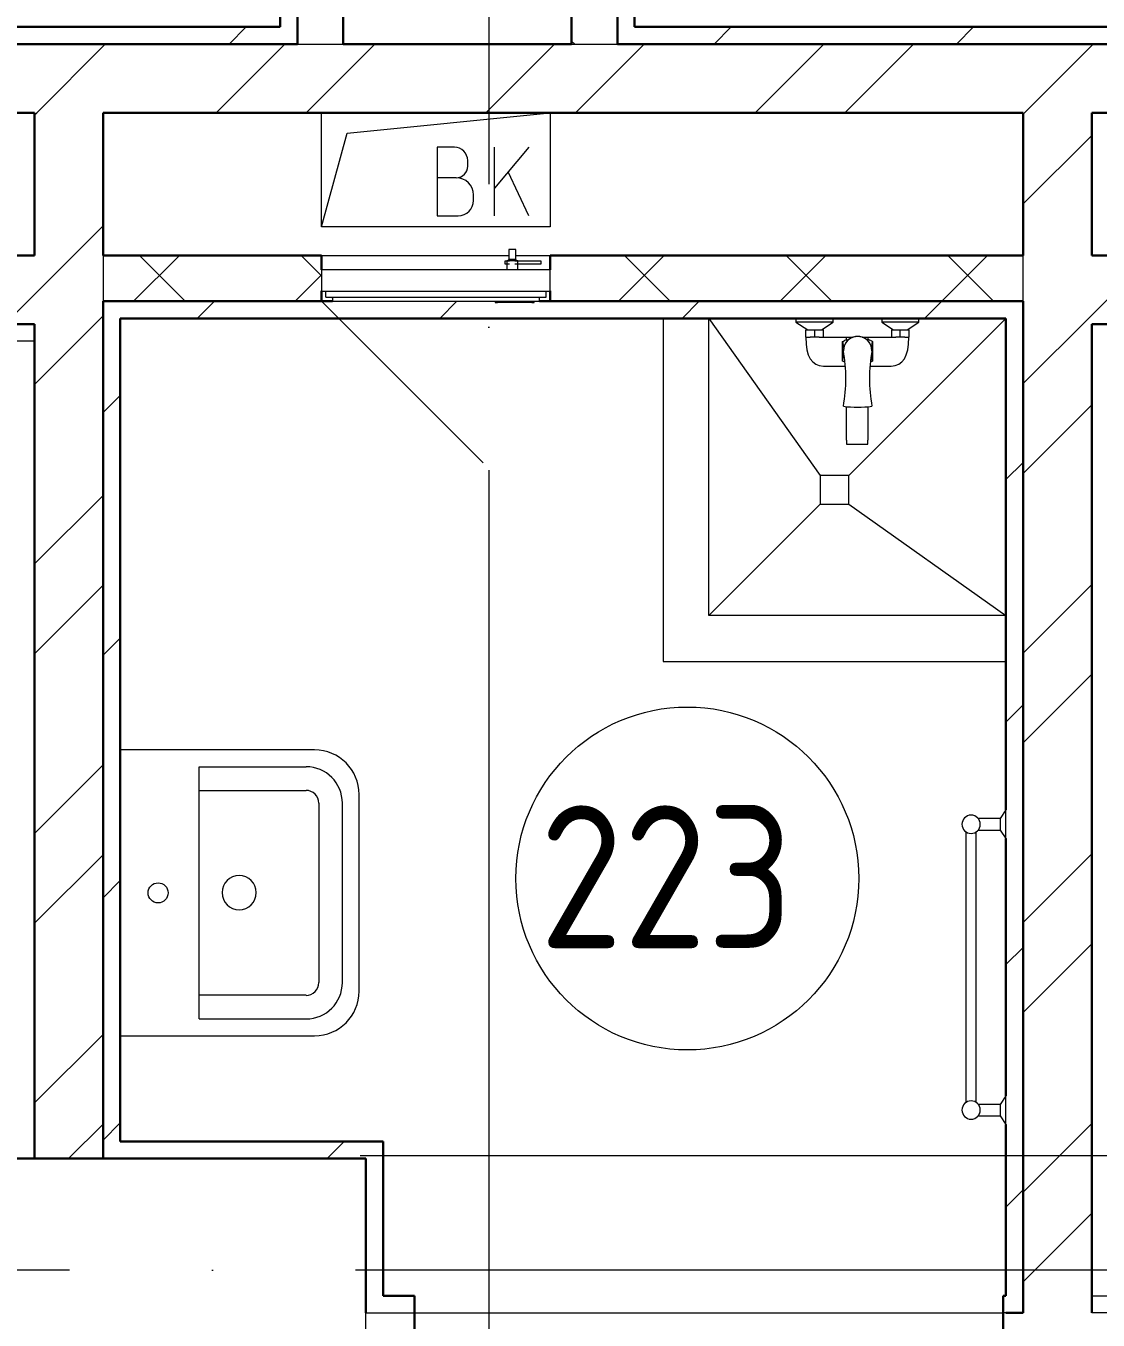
# Model space of a CAD drawing. Header units: millimetres. Extents: x -586848 to 520591, y -385801 to 675781.
# Drawn here: x 149663 to 151540, y 622584 to 624848 of the extents above; entities that cross this region are included whole.
import ezdxf

# ---------------------------------------------------------------- set-up
doc = ezdxf.new("R2010")
doc.units = ezdxf.units.MM
doc.linetypes.add('ADSK_Линия сетки', pattern=[25, 20, -2.5, 0, -2.5])
doc.linetypes.add('ADSK_Сверху', pattern=[450, 300, -150])
for name, color, linetype, lineweight in [('Линии', 7, 'Continuous', 9), ('Марки помещений', 252, 'Continuous', 20), ('Обобщенные модели', 252, 'Continuous', 18), ('Оборудование', 8, 'Continuous', 18), ('Оси', 252, 'Continuous', 9), ('Перекрытие', 252, 'Continuous', 18), ('Сантехника', 252, 'Continuous', 9), ('Стены внутренние', 7, 'Continuous', 18), ('Стены наружные', 7, 'Continuous', 18), ('Стены штриховка', 7, 'Continuous', 9)]:
    doc.layers.add(name, color=color, linetype=linetype, lineweight=lineweight)
doc.styles.add('GOST Common_2', font='', dxfattribs={"width": 0.9, "height": 250})
doc.styles.get('GOST Common_2').set_extended_font_data('GOST type B')

# ---------------------------------------------------------------- blocks, each defined once
blk = doc.blocks.new('2 этаж')
at = {"color": 251, "lineweight": 18, "true_color": 0x636466}
for p, q in [((150983.5, -8214.3), (150983.5, -8014.3)), ((151028.1, -8050.1), (151383.5, -8014.3)), ((151383.5, -8014.3), (151383.5, -8214.3)), ((150983.5, -8214.3), (151028.1, -8050.1)), ((151215.8, -8074.7), (151185.8, -8074.7)), ((151185.8, -8074.7), (151185.8, -8194.7)), ((151345.8, -8074.7), (151285.8, -8146.2)), ((151285.8, -8194.7), (151285.8, -8074.7)), ((151239.1, -8108), (151239.1, -8098)), ((151219.1, -8128), (151185.8, -8128)), ((151345.8, -8194.7), (151309.8, -8117.6)), ((151249.1, -8168), (151249.1, -8158)), ((151185.8, -8194.7), (151222.5, -8194.7)), ((151383.5, -8214.3), (150983.5, -8214.3))]:
    blk.add_line(p, q, dxfattribs=at)
for centre, radius, start, end in [((151215.8, -8098), 23.3, 0, 90), ((151219.1, -8108), 20, 270, 0), ((151219.1, -8158), 30, 0, 90), ((151222.5, -8168), 26.7, 270, 0)]:
    blk.add_arc(centre, radius, start, end, dxfattribs=at)
at = {"layer": 'Линии', "color": 251, "linetype": 'ADSK_Сверху', "ltscale": 100, "true_color": 0x636466}
blk.add_line((161881, -9839.3), (151051.1, -9839.3), dxfattribs=at)
at = {"layer": 'Марки помещений', "color": 251, "true_color": 0x636466}
blk.add_circle((151623.4, -9354.1), 300, dxfattribs=at)
at = {"layer": 'Обобщенные модели', "color": 251, "true_color": 0x636466}
for p, q in [((151581, -8374.3), (151581, -8974.3)), ((151661, -8894.3), (151661, -8374.3)), ((151661, -8374.3), (151856, -8649.3)), ((152181, -8374.3), (151906, -8649.3)), ((151906, -8649.3), (151856, -8649.3)), ((151856, -8649.3), (151856, -8699.3)), ((151906, -8699.3), (151906, -8649.3)), ((151661, -8894.3), (151856, -8699.3)), ((151856, -8699.3), (151906, -8699.3)), ((151906, -8699.3), (152181, -8894.3)), ((152181, -8894.3), (151661, -8894.3)), ((151581, -8974.3), (152181, -8974.3)), ((150971, -9129.2), (150631, -9129.2)), ((150769, -9158.7), (150956.2, -9158.7)), ((150769, -9599.8), (150769, -9158.7)), ((150769, -9200), (150956.2, -9200)), ((151049, -9379.2), (151049, -9207.2)), ((150978.4, -9222.2), (150978.4, -9536.3)), ((151019.7, -9222.2), (151019.7, -9536.3)), ((151049, -9551.3), (151049, -9379.2)), ((150956.2, -9558.5), (150769, -9558.5)), ((150769, -9599.8), (150956.2, -9599.8)), ((150631, -9629.3), (150971, -9629.3))]:
    blk.add_line(p, q, dxfattribs=at)
blk.add_circle((150697.3, -9379.3), 17.5, dxfattribs=at)
at = {"layer": 'Обобщенные модели', "color": 251, "lineweight": 9, "true_color": 0x636466}
for centre, radius, start, end in [((151921.5, -8430.7), 24.9, 0, 180), ((151624.2, -8479.3), 276.6, 349.8828, 10.1172), ((152218.7, -8479.3), 276.6, 169.8828, 190.1172), ((151921.5, -8343.6), 186, 262.307, 277.693)]:
    blk.add_arc(centre, radius, start, end, dxfattribs=at)
at = {"layer": 'Обобщенные модели', "color": 251, "true_color": 0x636466}
for centre, radius, start, end in [((150971, -9207.2), 78, 0, 90), ((150956.2, -9222.2), 63.6, 0, 90), ((150956.2, -9222.2), 22.3, 0, 90), ((150839.2, -9378.8), 30, 90, 270), ((150839.2, -9378.8), 30, 270, 90), ((150956.2, -9536.3), 63.6, 270, 0), ((150956.2, -9536.3), 22.3, 270, 0), ((150971, -9551.3), 78, 270, 0)]:
    blk.add_arc(centre, radius, start, end, dxfattribs=at)
at = {"layer": 'Обобщенные модели', "color": 251, "lineweight": 9, "true_color": 0x636466}
for points, knots in [([(151899.2, -8419.6), (151899, -8420), (151898.6, -8420.8), (151898.2, -8421.9), (151897.9, -8422.6), (151897.9, -8422.8)], [0.71428571, 0.71428571, 0.71428571, 0.71428571, 0.75, 0.78571429, 0.80227909, 0.80227909, 0.80227909, 0.80227909]), ([(151902.2, -8415), (151901.9, -8415.3), (151901.4, -8416), (151900.9, -8416.7), (151900.7, -8417)], [0.57142857, 0.57142857, 0.57142857, 0.57142857, 0.60714286, 0.63719083, 0.63719083, 0.63719083, 0.63719083]), ([(151907.8, -8409.9), (151907.6, -8410.1), (151907.1, -8410.4), (151906.5, -8410.8), (151905.9, -8411.2), (151905.4, -8411.7), (151905, -8412), (151904.8, -8412.2), (151904.7, -8412.3)], [0.365798, 0.365798, 0.365798, 0.365798, 0.3928571, 0.4107143, 0.4285714, 0.4464286, 0.4642857, 0.4733784, 0.4733784, 0.4733784, 0.4733784]), ([(151913.6, -8407.1), (151913.4, -8407.2), (151912.8, -8407.4), (151911.9, -8407.7), (151911.1, -8408.1), (151910.7, -8408.3), (151910.5, -8408.4)], [0.1967317, 0.1967317, 0.1967317, 0.1967317, 0.21428571, 0.25, 0.26785714, 0.28571429, 0.28571429, 0.28571429, 0.28571429]), ([(151921.5, -8405.8), (151920.5, -8405.8), (151919, -8405.9), (151917.1, -8406.2), (151916.1, -8406.4), (151915.7, -8406.5)], [0, 0, 0, 0, 0.0714286, 0.1071429, 0.1428571, 0.1428571, 0.1428571, 0.1428571]), ([(151927.3, -8406.5), (151926.8, -8406.4), (151925.9, -8406.2), (151923.9, -8405.9), (151922.5, -8405.8), (151921.5, -8405.8)], [0.8571429, 0.8571429, 0.8571429, 0.8571429, 0.8928571, 0.9285714, 1, 1, 1, 1]), ([(151932.5, -8408.4), (151932.3, -8408.3), (151931.9, -8408.1), (151931, -8407.7), (151930.2, -8407.4), (151929.5, -8407.2), (151929.3, -8407.1)], [0.71428571, 0.71428571, 0.71428571, 0.71428571, 0.73214286, 0.75, 0.78571429, 0.8032683, 0.8032683, 0.8032683, 0.8032683]), ([(151938.2, -8412.3), (151938.2, -8412.2), (151937.8, -8411.9), (151937.2, -8411.4), (151936.5, -8410.8), (151935.8, -8410.4), (151935.4, -8410.1), (151935.1, -8409.9)], [0.5266216, 0.5266216, 0.5266216, 0.5266216, 0.5357143, 0.5714286, 0.5892857, 0.6071429, 0.634202, 0.634202, 0.634202, 0.634202]), ([(151942.2, -8417), (151942, -8416.7), (151941.6, -8416), (151941, -8415.3), (151940.8, -8415)], [0.36280917, 0.36280917, 0.36280917, 0.36280917, 0.39285714, 0.42857143, 0.42857143, 0.42857143, 0.42857143]), ([(151945.1, -8422.8), (151945, -8422.6), (151944.8, -8421.9), (151944.3, -8420.8), (151943.9, -8420), (151943.7, -8419.6)], [0.19772091, 0.19772091, 0.19772091, 0.19772091, 0.21428571, 0.25, 0.28571429, 0.28571429, 0.28571429, 0.28571429])]:
    blk.add_open_spline(points, degree=3, knots=knots, dxfattribs=at)
for points in [[(151897.3, -8424.9), (151896.8, -8426.8), (151896.6, -8428.7), (151896.6, -8430.7)], [(151946.4, -8430.7), (151946.4, -8428.7), (151946.1, -8426.8), (151945.7, -8424.9)]]:
    blk.add_open_spline(points, degree=3, dxfattribs=at)
at = {"layer": 'Оборудование', "color": 251, "true_color": 0x636466}
for p, q in [((151310.8, -8253.9), (151310.8, -8271.4)), ((151323.1, -8253.9), (151310.8, -8253.9)), ((151323.1, -8271.4), (151323.1, -8253.9)), ((151312.1, -8273.9), (151303.9, -8273.9)), ((151303.9, -8273.9), (151303.9, -8278.9)), ((151303.9, -8278.9), (151312.1, -8278.9)), ((151307.3, -8273.3), (151307.3, -8289.3)), ((151326.6, -8273.3), (151307.3, -8273.3)), ((151310.8, -8271.4), (151308.9, -8273.3)), ((151323.1, -8271.4), (151310.8, -8271.4)), ((151367.6, -8273.9), (151321.8, -8273.9)), ((151321.8, -8278.9), (151367.6, -8278.9)), ((151325, -8273.3), (151323.1, -8271.4)), ((151326.6, -8289.3), (151326.6, -8273.3)), ((151367.6, -8278.9), (151367.6, -8273.9)), ((150983.5, -8289.3), (150983.5, -8325.6)), ((151383.5, -8289.3), (150983.5, -8289.3)), ((151383.5, -8325.6), (151383.5, -8289.3)), ((150984.4, -8326.6), (151382.6, -8326.6)), ((150990.5, -8326.6), (150990.5, -8336.3)), ((151376.5, -8336.3), (151376.5, -8326.6)), ((150983.5, -8344.3), (151266.3, -8627.1)), ((150991.4, -8337.3), (151375.5, -8337.3)), ((151002.5, -8338.8), (151002.5, -8344.3)), ((151002.5, -8344.3), (151364.5, -8344.3)), ((151287, -8344.3), (151287, -8346.3)), ((151287, -8346.3), (151291, -8346.3)), ((151351.5, -8346.3), (151291, -8346.3)), ((151351.5, -8346.3), (151355.5, -8346.3)), ((151355.5, -8346.3), (151355.5, -8344.3)), ((151364.5, -8344.3), (151364.5, -8338.8))]:
    blk.add_line(p, q, dxfattribs=at)
for points, knots in [([(150983.5, -8325.6), (150983.5, -8325.7), (150983.5, -8325.9), (150983.6, -8326.1), (150983.7, -8326.3), (150983.9, -8326.4), (150984, -8326.5), (150984.2, -8326.5), (150984.3, -8326.6), (150984.4, -8326.6)], [-1, -1, -1, -1, -0.833333, -0.666667, -0.5, -0.333333, -0.25, -0.166667, 0, 0, 0, 0]), ([(151382.6, -8326.6), (151382.6, -8326.6), (151382.8, -8326.5), (151382.9, -8326.5), (151383.1, -8326.4), (151383.2, -8326.3), (151383.4, -8326.1), (151383.5, -8325.9), (151383.5, -8325.7), (151383.5, -8325.6)], [0, 0, 0, 0, 0.166667, 0.25, 0.333333, 0.5, 0.666667, 0.833333, 1, 1, 1, 1]), ([(150990.5, -8336.3), (150990.5, -8336.4), (150990.5, -8336.5), (150990.6, -8336.8), (150990.7, -8336.9), (150990.8, -8337), (150990.9, -8337.1), (150991.1, -8337.2), (150991.2, -8337.2), (150991.3, -8337.3), (150991.4, -8337.3)], [-1, -1, -1, -1, -0.833333, -0.666667, -0.541667, -0.416667, -0.333333, -0.25, -0.166667, 0, 0, 0, 0]), ([(151000.9, -8337.3), (151001.1, -8337.3), (151001.3, -8337.3), (151001.5, -8337.4), (151001.7, -8337.5), (151001.9, -8337.6), (151002, -8337.7), (151002.2, -8337.9), (151002.3, -8338), (151002.4, -8338.2), (151002.4, -8338.5), (151002.5, -8338.7), (151002.5, -8338.8)], [-1, -1, -1, -1, -0.833333, -0.75, -0.666667, -0.583333, -0.5, -0.416667, -0.333333, -0.25, -0.166667, 0, 0, 0, 0]), ([(151364.5, -8338.8), (151364.5, -8338.7), (151364.5, -8338.5), (151364.6, -8338.2), (151364.7, -8338), (151364.8, -8337.9), (151364.9, -8337.7), (151365.1, -8337.6), (151365.2, -8337.5), (151365.4, -8337.4), (151365.7, -8337.3), (151365.9, -8337.3), (151366, -8337.3)], [0, 0, 0, 0, 0.166667, 0.25, 0.333333, 0.416667, 0.5, 0.583333, 0.666667, 0.75, 0.833333, 1, 1, 1, 1]), ([(151375.5, -8337.3), (151375.6, -8337.3), (151375.7, -8337.2), (151375.9, -8337.2), (151376, -8337.1), (151376.1, -8337), (151376.2, -8336.9), (151376.4, -8336.8), (151376.5, -8336.5), (151376.5, -8336.4), (151376.5, -8336.3)], [0, 0, 0, 0, 0.166667, 0.25, 0.333333, 0.416667, 0.541667, 0.666667, 0.833333, 1, 1, 1, 1])]:
    blk.add_open_spline(points, degree=3, knots=knots, dxfattribs=at)
at = {"layer": 'Оси', "color": 251, "linetype": 'ADSK_Линия сетки', "ltscale": 100, "true_color": 0x636466}
for p, q in [((151276, -1139.3), (151276, -30995.4)), ((170543.3, -10039.3), (93565.9, -10039.3))]:
    blk.add_line(p, q, dxfattribs=at)
at = {"layer": 'Перекрытие', "color": 251, "ltscale": 100, "true_color": 0x636466}
for p, q in [((150983.5, -8214.3), (150983.5, -8014.3)), ((151383.5, -8014.3), (151383.5, -8214.3)), ((151383.5, -8214.3), (150983.5, -8214.3)), ((151146, -10114.3), (152176, -10114.3))]:
    blk.add_line(p, q, dxfattribs=at)
at = {"layer": 'Сантехника', "color": 251, "true_color": 0x636466}
for p, q in [((151813.5, -8374.3), (151813.5, -8380.6)), ((151878.5, -8380.6), (151878.5, -8374.3)), ((151963.5, -8374.3), (151963.5, -8380.6)), ((152028.5, -8380.6), (152028.5, -8374.3)), ((151813.5, -8380.6), (151834, -8394.3)), ((151878.5, -8380.6), (151813.5, -8380.6)), ((151831, -8394.3), (151846, -8394.3)), ((151831, -8407.3), (151831, -8394.3)), ((151846, -8394.3), (151861, -8394.3)), ((151846, -8394.3), (151846, -8407.3)), ((151858, -8394.3), (151878.5, -8380.6)), ((151861, -8394.3), (151861, -8407.3)), ((151963.5, -8380.6), (151984, -8394.3)), ((152028.5, -8380.6), (151963.5, -8380.6)), ((151981, -8394.2), (151996, -8394.2)), ((151981, -8407.3), (151981, -8394.2)), ((151996, -8394.2), (152011, -8394.2)), ((151996, -8407.3), (151996, -8394.2)), ((152008, -8394.3), (152028.5, -8380.6)), ((152011, -8394.2), (152011, -8407.3)), ((151830.8, -8407.3), (151838.1, -8407.3)), ((151846, -8407.3), (151838.1, -8407.3)), ((151853.9, -8407.3), (151846, -8407.3)), ((151853.9, -8407.3), (151901.8, -8407.3)), ((151895.1, -8448.9), (151895.1, -8414.9)), ((151895.1, -8414.9), (151897, -8427.6)), ((151901.8, -8412.6), (151901.8, -8407.3)), ((151901.8, -8407.3), (151913.6, -8407.3)), ((151929.3, -8407.3), (151939, -8407.3)), ((151939, -8407.3), (151939, -8411.6)), ((151939, -8407.3), (151988.1, -8407.3)), ((151945.6, -8425.1), (151947.5, -8414.9)), ((151947.5, -8414.9), (151947.5, -8448.9)), ((151996, -8407.3), (151988.1, -8407.3)), ((152003.9, -8407.3), (151996, -8407.3)), ((152003.9, -8407.3), (152010.9, -8407.3)), ((151895.1, -8448.9), (151897, -8435.2)), ((151947.5, -8448.9), (151945.7, -8438.1)), ((151861.6, -8457.5), (151898.9, -8457.5)), ((151944, -8457.5), (151980.1, -8457.5)), ((151901.8, -8587), (151901.8, -8528.3)), ((151939, -8528.4), (151939, -8587)), ((151901.8, -8587), (151901.8, -8594.3)), ((151901.8, -8594.3), (151939, -8594.3)), ((151939, -8594.3), (151939, -8587)), ((152181, -9234.3), (152171, -9249.3)), ((152181, -9234.3), (152171, -9249.3)), ((152181, -9284.3), (152181, -9234.3)), ((152171, -9249.3), (152132.5, -9249.3)), ((152171, -9249.3), (152171, -9269.3)), ((152111, -9271.9), (152111, -9746.6)), ((152129, -9746.2), (152129, -9271.9)), ((152132.5, -9269.3), (152171, -9269.3)), ((152171, -9269.3), (152181, -9284.3)), ((152181, -9734.3), (152171, -9749.3)), ((152181, -9734.3), (152171, -9749.3)), ((152181, -9784.3), (152181, -9734.3)), ((152171, -9749.3), (152132.5, -9749.3)), ((152171, -9749.3), (152171, -9769.3)), ((152132.5, -9769.3), (152171, -9769.3)), ((152171, -9769.3), (152181, -9784.3))]:
    blk.add_line(p, q, dxfattribs=at)
for centre, start, end in [((152120, -9259.3), 90, 270), ((152120, -9259.3), 270, 90), ((152120, -9759.3), 90, 270), ((152120, -9759.3), 270, 90)]:
    blk.add_arc(centre, 16, start, end, dxfattribs=at)
for points in [[(151830.8, -8407.3), (151830.8, -8440.8), (151841.1, -8457.5), (151861.6, -8457.5)], [(151895.1, -8414.9), (151896.2, -8414.2), (151897.3, -8413.6), (151898.4, -8413)], [(151899.2, -8412.5), (151900.1, -8412.1), (151900.9, -8411.7), (151901.8, -8411.3)], [(151901.8, -8412.6), (151903.9, -8411.3), (151906.1, -8410.3), (151908.5, -8409.5)], [(151935.3, -8410), (151936.5, -8410.4), (151937.8, -8411), (151939, -8411.6)], [(151939, -8410.6), (151940.2, -8411.1), (151941.4, -8411.6), (151942.6, -8412.2)], [(151943.4, -8412.5), (151944.9, -8413.3), (151946.3, -8414), (151947.5, -8414.9)], [(151980.1, -8457.5), (152000.6, -8457.5), (152010.9, -8440.8), (152010.9, -8407.3)], [(151898.4, -8450.8), (151897.3, -8450.2), (151896.2, -8449.6), (151895.1, -8448.9)], [(151947.5, -8448.9), (151946.6, -8449.5), (151945.7, -8450.1), (151944.7, -8450.6)], [(152135.9, -9257.5), (152135.8, -9256.9), (152135.7, -9256.3), (152135.6, -9255.8)], [(152135.9, -9757.5), (152135.8, -9756.9), (152135.7, -9756.3), (152135.6, -9755.8)]]:
    blk.add_open_spline(points, degree=3, dxfattribs=at)
for points, knots in [([(152135.2, -9254.2), (152134.9, -9253.4), (152134.6, -9252.6), (152134.1, -9251.7), (152133.8, -9251.2), (152133.5, -9250.6), (152133.2, -9250.1), (152133, -9249.9), (152132.9, -9249.8), (152132.7, -9249.6), (152132.6, -9249.3), (152132.5, -9249.3), (152132.5, -9249.3)], [0.6666667, 0.6666667, 0.6666667, 0.6666667, 0.75, 0.7708333, 0.7916667, 0.8333333, 0.875, 0.8854167, 0.8958333, 0.9166667, 0.9583333, 1, 1, 1, 1]), ([(152133, -9268.6), (152133, -9268.5), (152133.2, -9268.3), (152133.5, -9267.9), (152133.8, -9267.4), (152134.3, -9266.4), (152135.1, -9264.9), (152135.6, -9262.8), (152135.9, -9261.1), (152136, -9260), (152136, -9259.5)], [0.1111111, 0.1111111, 0.1111111, 0.1111111, 0.1388889, 0.1666667, 0.1944444, 0.2222222, 0.3333333, 0.3888889, 0.4444444, 0.4925448, 0.4925448, 0.4925448, 0.4925448]), ([(152135.2, -9754.2), (152134.9, -9753.4), (152134.6, -9752.6), (152134.1, -9751.7), (152133.8, -9751.2), (152133.5, -9750.6), (152133.2, -9750.1), (152133, -9749.9), (152132.9, -9749.8), (152132.7, -9749.6), (152132.6, -9749.3), (152132.5, -9749.3), (152132.5, -9749.3)], [0.6666667, 0.6666667, 0.6666667, 0.6666667, 0.75, 0.7708333, 0.7916667, 0.8333333, 0.875, 0.8854167, 0.8958333, 0.9166667, 0.9583333, 1, 1, 1, 1]), ([(152132.5, -9769.3), (152132.5, -9769.2), (152132.6, -9769.1), (152132.8, -9768.9), (152133, -9768.6), (152133.2, -9768.3), (152133.5, -9767.9), (152133.8, -9767.4), (152134.3, -9766.4), (152135.1, -9764.9), (152135.6, -9762.8), (152135.9, -9761.2), (152136, -9760.1), (152136, -9759.6)], [0, 0, 0, 0, 0.0555556, 0.0833333, 0.1111111, 0.1388889, 0.1666667, 0.1944444, 0.2222222, 0.3333333, 0.3888889, 0.4444444, 0.4884465, 0.4884465, 0.4884465, 0.4884465])]:
    blk.add_open_spline(points, degree=3, knots=knots, dxfattribs=at)
at = {"layer": 'Стены внутренние', "color": 251, "lineweight": 30, "true_color": 0x636466}
blk.add_line((151061, -10114.3), (151061, -9844.3), dxfattribs=at)
at = {"layer": 'Стены внутренние', "color": 251, "true_color": 0x636466}
blk.add_line((151061, -10234.3), (151061, -10114.3), dxfattribs=at)
at = {"layer": 'Стены наружные', "color": 251, "lineweight": 30, "true_color": 0x636466}
for p, q in [((150941, -7894.3), (150941, -3839.3)), ((151021, -7894.3), (151021, -3839.3)), ((151421, -3839.3), (151421, -7894.3)), ((151501, -7894.3), (151501, -3839.3)), ((150911, -3869.3), (150911, -7864.3)), ((151531, -7864.3), (151531, -3869.3)), ((150911, -7864.3), (149636, -7864.3)), ((152816, -7864.3), (151531, -7864.3)), ((150941, -7894.3), (149666, -7894.3)), ((151421, -7894.3), (151021, -7894.3)), ((152786, -7894.3), (151501, -7894.3)), ((149786, -8014.3), (150481, -8014.3)), ((150481, -8014.3), (150481, -8264.3)), ((150601, -8264.3), (150601, -8014.3)), ((150601, -8014.3), (152211, -8014.3)), ((152211, -8014.3), (152211, -8264.3)), ((152331, -8264.3), (152331, -8014.3)), ((152331, -8014.3), (152666, -8014.3)), ((150481, -8264.3), (149786, -8264.3)), ((150983.5, -8264.3), (150601, -8264.3)), ((150983.5, -8289.3), (150983.5, -8264.3)), ((152211, -8264.3), (151383.5, -8264.3)), ((151383.5, -8264.3), (151383.5, -8289.3)), ((152666, -8264.3), (152331, -8264.3)), ((150983.5, -8344.3), (150983.5, -8325.9)), ((151383.5, -8325.9), (151383.5, -8344.3)), ((150601, -9844.3), (150601, -8344.3)), ((150601, -8344.3), (151002.5, -8344.3)), ((151364.5, -8344.3), (152211, -8344.3)), ((152211, -8344.3), (152211, -10114.3)), ((150631, -8374.3), (152181, -8374.3)), ((150631, -9814.3), (150631, -8374.3)), ((152181, -8374.3), (152181, -9234.3)), ((150481, -8384.3), (149666, -8384.3)), ((150481, -8384.3), (150481, -9844.3)), ((152331, -10114.3), (152331, -8384.3)), ((152786, -8384.3), (152331, -8384.3)), ((152181, -9284.3), (152181, -9734.3)), ((152181, -9784.3), (152181, -10084.3)), ((151091, -9814.3), (150631, -9814.3)), ((151091, -10084.3), (151091, -9814.3)), ((150451, -9844.3), (151061, -9844.3)), ((151146, -10084.3), (151091, -10084.3)), ((151146, -10184.3), (151146, -10084.3)), ((152176, -10084.3), (152176, -10184.3)), ((152181, -10084.3), (152176, -10084.3)), ((152211, -10114.3), (152181, -10114.3))]:
    blk.add_line(p, q, dxfattribs=at)
at = {"layer": 'Стены наружные', "color": 251, "linetype": 'Continuous', "lineweight": 9, "true_color": 0x636466}
for p, q in [((150821.6, -7894.3), (150851.6, -7864.3)), ((151670.2, -7894.3), (151700.2, -7864.3)), ((152094.4, -7894.3), (152124.4, -7864.3)), ((150484.9, -8014.3), (150604.9, -7894.3)), ((150799.2, -8014.3), (150919.2, -7894.3)), ((150956.4, -8014.3), (151076.4, -7894.3)), ((151270.7, -8014.3), (151390.7, -7894.3)), ((151426.3, -7894.3), (151421, -7888.9)), ((151427.8, -8014.3), (151547.8, -7894.3)), ((151742.1, -8014.3), (151862.1, -7894.3)), ((151899.3, -8014.3), (152019.3, -7894.3)), ((152213.6, -8014.3), (152333.6, -7894.3)), ((150481, -8018.1), (150484.9, -8014.3)), ((152211, -8016.8), (152213.6, -8014.3)), ((152211, -8174), (152331, -8054)), ((150481, -8332.5), (150601, -8212.5)), ((150654.5, -8344.3), (150734.5, -8264.3)), ((150744.9, -8344.3), (150664.9, -8264.3)), ((150983.5, -8299.9), (150947.8, -8264.3)), ((151503, -8344.3), (151583, -8264.3)), ((151593.5, -8344.3), (151513.5, -8264.3)), ((151785.8, -8344.3), (151865.8, -8264.3)), ((151876.3, -8344.3), (151796.3, -8264.3)), ((152068.7, -8344.3), (152148.7, -8264.3)), ((152159.2, -8344.3), (152079.2, -8264.3)), ((152331, -8368.3), (152435.1, -8264.3)), ((150937.3, -8344.3), (150983.5, -8298.1)), ((150429.2, -8384.3), (150481, -8332.5)), ((150765.9, -8374.3), (150795.9, -8344.3)), ((151190.2, -8374.3), (151220.2, -8344.3)), ((151614.4, -8374.3), (151644.4, -8344.3)), ((152038.7, -8374.3), (152068.7, -8344.3)), ((150481, -8489.6), (150601, -8369.6)), ((152211, -8488.3), (152331, -8368.3)), ((150601, -8539.1), (150631, -8509.1)), ((152211, -8645.5), (152331, -8525.5)), ((152181, -8656.2), (152211, -8626.2)), ((150481, -8803.9), (150601, -8683.9)), ((150481, -8961.1), (150601, -8841.1)), ((152211, -8959.8), (152331, -8839.8)), ((150601, -8963.4), (150631, -8933.4)), ((152211, -9116.9), (152331, -8996.9)), ((152181, -9080.5), (152211, -9050.5)), ((150481, -9275.4), (150601, -9155.4)), ((150481, -9432.5), (150601, -9312.5)), ((152211, -9431.2), (152331, -9311.2)), ((150601, -9387.7), (150631, -9357.7)), ((152181, -9504.7), (152211, -9474.7)), ((152211, -9588.4), (152331, -9468.4)), ((150481, -9746.8), (150601, -9626.8)), ((150601, -9811.9), (150631, -9781.9)), ((150540.7, -9844.3), (150601, -9784)), ((152211, -9902.7), (152331, -9782.7)), ((150992.9, -9844.3), (151022.9, -9814.3)), ((152181, -9929), (152211, -9899)), ((152211, -10059.9), (152331, -9939.9))]:
    blk.add_line(p, q, dxfattribs=at)
at = {"layer": 'Стены наружные', "color": 251, "true_color": 0x636466}
for p, q in [((150983.5, -8264.3), (151310.8, -8264.3)), ((151323.1, -8264.3), (151383.5, -8264.3)), ((151146, -10114.3), (152176, -10114.3))]:
    blk.add_line(p, q, dxfattribs=at)
at = {"layer": 'Стены штриховка', "color": 251, "true_color": 0x636466}
for p, q in [((150941, -7894.3), (151021, -7894.3)), ((151421, -7894.3), (151501, -7894.3)), ((150601, -8264.3), (150601, -8344.3)), ((152211, -8344.3), (152211, -8264.3)), ((150481, -8414.3), (150451, -8414.3)), ((152331, -10084.3), (152361, -10084.3)), ((151061, -10114.3), (151146, -10114.3)), ((152181, -10114.3), (152176, -10114.3)), ((152836, -10114.3), (152331, -10114.3))]:
    blk.add_line(p, q, dxfattribs=at)
at = {"layer": 'Марки помещений', "color": 251, "true_color": 0x636466, "style": 'GOST Common_2', "width": 0.9}
blk.add_text('223', height=250, dxfattribs=at).set_placement((151364.6, -9476.3))

msp = doc.modelspace()

# ---------------------------------------------------------------- block references
msp.add_blockref('2 этаж', (-802.7, 632710.4))

doc.saveas('drawing.dxf')
